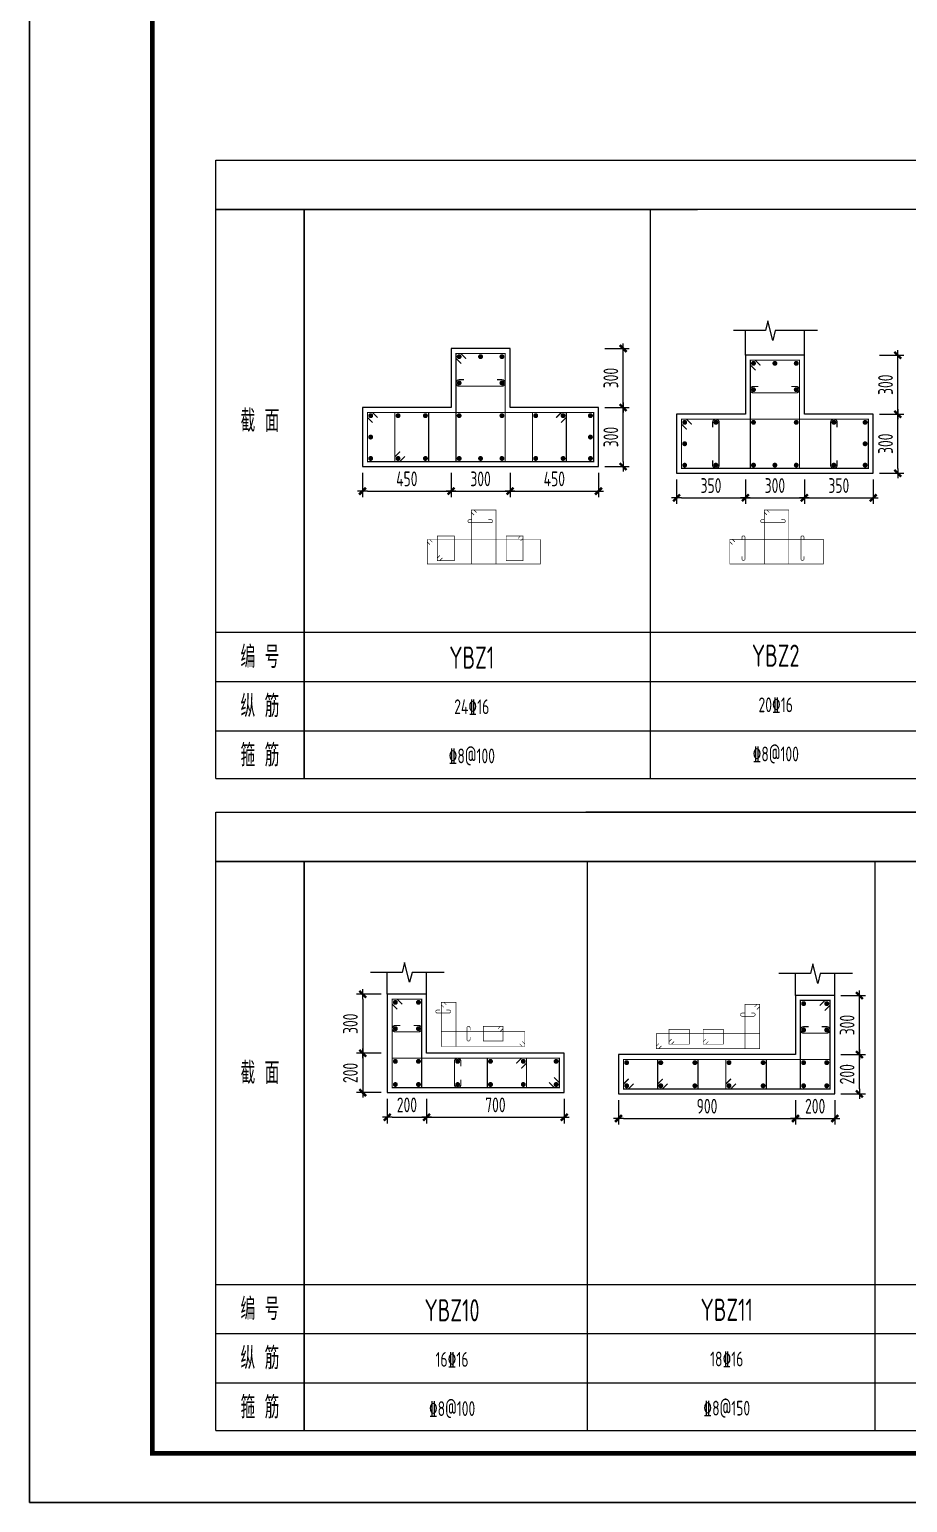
# Model space of a CAD drawing. Extents: x 580289 to 1106878, y -144605 to 78052.
# Drawn here: x 657050 to 674911, y 18652 to 48604 of the extents above; entities that cross this region are included whole.
import ezdxf
from ezdxf.enums import TextEntityAlignment as Align

# ---------------------------------------------------------------- set-up
doc = ezdxf.new("R2010")
doc.units = 0
doc.header["$LTSCALE"] = 100
doc.layers.get('0').update_dxf_attribs({"linetype": 'CONTINUOUS'})
doc.layers.get('Defpoints').update_dxf_attribs({"linetype": 'CONTINUOUS'})
for name, color, linetype, lineweight in [('REIN', 6, 'CONTINUOUS', 18), ('Z-柱大样外框', 7, 'CONTINUOUS', 18), ('Z-详图标注', 3, 'CONTINUOUS', 18)]:
    doc.layers.add(name, color=color, linetype=linetype, lineweight=lineweight)
for name, color, linetype in [('TAB', 7, 'CONTINUOUS'), ('THIN', 7, 'CONTINUOUS'), ('T图框', 7, 'CONTINUOUS'), ('图框', 254, 'CONTINUOUS')]:
    doc.layers.add(name, color=color, linetype=linetype)
doc.styles.get("Standard").update_dxf_attribs({"font": 'tssdeng.shx', "width": 0.7, "bigfont": 'tssdchn.shx'})
doc.styles.add('TCCAD_Dimension', font='Tssdeng.shx', dxfattribs={"width": 0.7, "bigfont": 'tssdchn.shx'})
doc.dimstyles.new('TCCAD_25_100', dxfattribs={"dimtxt": 300, "dimasz": 100, "dimexe": 125, "dimexo": 125, "dimgap": 100, "dimtad": 1, "dimdec": 0, "dimlfac": 0.25, "dimzin": 0, "dimdsep": 46, "dimtxsty": 'TCCAD_Dimension', "dimblk": '_TCDBK25_100', "dimcen": 0, "dimclrt": 7, "dimadec": 0, "dimazin": 0, "dimtfac": 1, "dimtdec": 0, "dimtix": 1, "dimtmove": 2, "dimatfit": 3, "dimfxl": 1, "dimtolj": 1, "dimtzin": 0, "dimarcsym": 0})

# ---------------------------------------------------------------- blocks, each defined once
blk = doc.blocks.new('_TCDBK25_100')
blk.add_line((-1, 0), (1, 0))
at = {"const_width": 0.5}
blk.add_lwpolyline([(-0.7, -0.7), (0.7, 0.7)], dxfattribs=at)
blk = doc.blocks.new('*D206')
at = {"layer": 'Defpoints', "color": 0}
for p in [(670213, 39580), (671613, 39580), (671613, 39080)]:
    blk.add_point(p, dxfattribs=at)
at = {"layer": 'Z-详图标注', "color": 0, "lineweight": -2}
for p, q in [((670213, 39455), (670213, 38955)), ((671613, 39455), (671613, 38955)), ((670313, 39080), (671513, 39080))]:
    blk.add_line(p, q, dxfattribs=at)
at = {"layer": 'Z-详图标注', "color": 0, "lineweight": -2, "xscale": 100, "yscale": 100, "zscale": 100, "rotation": 180}
blk.add_blockref('_TCDBK25_100', (670213, 39080), dxfattribs=at)
at = {"layer": 'Z-详图标注', "color": 0, "lineweight": -2, "xscale": 100, "yscale": 100, "zscale": 100}
blk.add_blockref('_TCDBK25_100', (671613, 39080), dxfattribs=at)
at = {"layer": 'Z-详图标注', "color": 7, "insert": (670913, 39330), "char_height": 300, "attachment_point": 5, "style": 'TCCAD_Dimension'}
blk.add_mtext('\\A1;350', dxfattribs=at)
blk = doc.blocks.new('*D207')
at = {"layer": 'Defpoints', "color": 0}
for p in [(671613, 39580), (672813, 39580), (672813, 39080)]:
    blk.add_point(p, dxfattribs=at)
at = {"layer": 'Z-详图标注', "color": 0, "lineweight": -2}
for p, q in [((671613, 39455), (671613, 38955)), ((672813, 39455), (672813, 38955)), ((671713, 39080), (672713, 39080))]:
    blk.add_line(p, q, dxfattribs=at)
at = {"layer": 'Z-详图标注', "color": 0, "lineweight": -2, "xscale": 100, "yscale": 100, "zscale": 100, "rotation": 180}
blk.add_blockref('_TCDBK25_100', (671613, 39080), dxfattribs=at)
at = {"layer": 'Z-详图标注', "color": 0, "lineweight": -2, "xscale": 100, "yscale": 100, "zscale": 100}
blk.add_blockref('_TCDBK25_100', (672813, 39080), dxfattribs=at)
at = {"layer": 'Z-详图标注', "color": 7, "insert": (672213, 39330), "char_height": 300, "attachment_point": 5, "style": 'TCCAD_Dimension'}
blk.add_mtext('\\A1;300', dxfattribs=at)
blk = doc.blocks.new('*D208')
at = {"layer": 'Defpoints', "color": 0}
for p in [(672813, 39580), (674213, 39580), (674213, 39080)]:
    blk.add_point(p, dxfattribs=at)
at = {"layer": 'Z-详图标注', "color": 0, "lineweight": -2}
for p, q in [((672813, 39455), (672813, 38955)), ((674213, 39455), (674213, 38955)), ((672913, 39080), (674113, 39080))]:
    blk.add_line(p, q, dxfattribs=at)
at = {"layer": 'Z-详图标注', "color": 0, "lineweight": -2, "xscale": 100, "yscale": 100, "zscale": 100, "rotation": 180}
blk.add_blockref('_TCDBK25_100', (672813, 39080), dxfattribs=at)
at = {"layer": 'Z-详图标注', "color": 0, "lineweight": -2, "xscale": 100, "yscale": 100, "zscale": 100}
blk.add_blockref('_TCDBK25_100', (674213, 39080), dxfattribs=at)
at = {"layer": 'Z-详图标注', "color": 7, "insert": (673513, 39330), "char_height": 300, "attachment_point": 5, "style": 'TCCAD_Dimension'}
blk.add_mtext('\\A1;350', dxfattribs=at)
blk = doc.blocks.new('*D209')
at = {"layer": 'Defpoints', "color": 0}
for p in [(674213, 40780), (674713, 40780), (674213, 39580)]:
    blk.add_point(p, dxfattribs=at)
at = {"layer": 'Z-详图标注', "color": 0, "lineweight": -2}
for p, q in [((674338, 40780), (674838, 40780)), ((674713, 39680), (674713, 40680)), ((674338, 39580), (674838, 39580))]:
    blk.add_line(p, q, dxfattribs=at)
at = {"layer": 'Z-详图标注', "color": 0, "lineweight": -2, "xscale": 100, "yscale": 100, "zscale": 100}
for p, rotation in [((674713, 40780), 90), ((674713, 39580), 270)]:
    blk.add_blockref('_TCDBK25_100', p, dxfattribs=dict(at, rotation=rotation))
at = {"layer": 'Z-详图标注', "color": 7, "insert": (674463, 40180), "char_height": 300, "attachment_point": 5, "rotation": 90, "style": 'TCCAD_Dimension'}
blk.add_mtext('\\A1;300', dxfattribs=at)
blk = doc.blocks.new('*D210')
at = {"layer": 'Defpoints', "color": 0}
for p in [(674213, 41980), (674713, 41980), (674213, 40780)]:
    blk.add_point(p, dxfattribs=at)
at = {"layer": 'Z-详图标注', "color": 0, "lineweight": -2}
for p, q in [((674338, 41980), (674838, 41980)), ((674713, 40880), (674713, 41880)), ((674338, 40780), (674838, 40780))]:
    blk.add_line(p, q, dxfattribs=at)
at = {"layer": 'Z-详图标注', "color": 0, "lineweight": -2, "xscale": 100, "yscale": 100, "zscale": 100}
for p, rotation in [((674713, 41980), 90), ((674713, 40780), 270)]:
    blk.add_blockref('_TCDBK25_100', p, dxfattribs=dict(at, rotation=rotation))
at = {"layer": 'Z-详图标注', "color": 7, "insert": (674463, 41380), "char_height": 300, "attachment_point": 5, "rotation": 90, "style": 'TCCAD_Dimension'}
blk.add_mtext('\\A1;300', dxfattribs=at)
blk = doc.blocks.new('*D223')
at = {"layer": 'Defpoints', "color": 0}
for p in [(664328, 28987), (663828, 27787), (664328, 27787)]:
    blk.add_point(p, dxfattribs=at)
at = {"layer": 'Z-详图标注', "color": 0, "lineweight": -2}
for p, q in [((664203, 28987), (663703, 28987)), ((663828, 28887), (663828, 27887)), ((664203, 27787), (663703, 27787))]:
    blk.add_line(p, q, dxfattribs=at)
at = {"layer": 'Z-详图标注', "color": 0, "lineweight": -2, "xscale": 100, "yscale": 100, "zscale": 100}
for p, rotation in [((663828, 28987), 90), ((663828, 27787), 270)]:
    blk.add_blockref('_TCDBK25_100', p, dxfattribs=dict(at, rotation=rotation))
at = {"layer": 'Z-详图标注', "color": 7, "insert": (663578, 28387), "char_height": 300, "attachment_point": 5, "rotation": 90, "style": 'TCCAD_Dimension'}
blk.add_mtext('\\A1;300', dxfattribs=at)
blk = doc.blocks.new('*D224')
at = {"layer": 'Defpoints', "color": 0}
for p in [(664328, 27787), (663828, 26987), (664328, 26987)]:
    blk.add_point(p, dxfattribs=at)
at = {"layer": 'Z-详图标注', "color": 0, "lineweight": -2}
for p, q in [((664203, 27787), (663703, 27787)), ((663828, 27687), (663828, 27087)), ((664203, 26987), (663703, 26987))]:
    blk.add_line(p, q, dxfattribs=at)
at = {"layer": 'Z-详图标注', "color": 0, "lineweight": -2, "xscale": 100, "yscale": 100, "zscale": 100}
for p, rotation in [((663828, 27787), 90), ((663828, 26987), 270)]:
    blk.add_blockref('_TCDBK25_100', p, dxfattribs=dict(at, rotation=rotation))
at = {"layer": 'Z-详图标注', "color": 7, "insert": (663578, 27387), "char_height": 300, "attachment_point": 5, "rotation": 90, "style": 'TCCAD_Dimension'}
blk.add_mtext('\\A1;200', dxfattribs=at)
blk = doc.blocks.new('*D225')
at = {"layer": 'Defpoints', "color": 0}
for p in [(664328, 26987), (665128, 26987), (665128, 26487)]:
    blk.add_point(p, dxfattribs=at)
at = {"layer": 'Z-详图标注', "color": 0, "lineweight": -2}
for p, q in [((664328, 26862), (664328, 26362)), ((665128, 26862), (665128, 26362)), ((664428, 26487), (665028, 26487))]:
    blk.add_line(p, q, dxfattribs=at)
at = {"layer": 'Z-详图标注', "color": 0, "lineweight": -2, "xscale": 100, "yscale": 100, "zscale": 100, "rotation": 180}
blk.add_blockref('_TCDBK25_100', (664328, 26487), dxfattribs=at)
at = {"layer": 'Z-详图标注', "color": 0, "lineweight": -2, "xscale": 100, "yscale": 100, "zscale": 100}
blk.add_blockref('_TCDBK25_100', (665128, 26487), dxfattribs=at)
at = {"layer": 'Z-详图标注', "color": 7, "insert": (664728, 26737), "char_height": 300, "attachment_point": 5, "style": 'TCCAD_Dimension'}
blk.add_mtext('\\A1;200', dxfattribs=at)
blk = doc.blocks.new('*D226')
at = {"layer": 'Defpoints', "color": 0}
for p in [(665128, 26987), (667928, 26987), (667928, 26487)]:
    blk.add_point(p, dxfattribs=at)
at = {"layer": 'Z-详图标注', "color": 0, "lineweight": -2}
for p, q in [((665128, 26862), (665128, 26362)), ((667928, 26862), (667928, 26362)), ((665228, 26487), (667828, 26487))]:
    blk.add_line(p, q, dxfattribs=at)
at = {"layer": 'Z-详图标注', "color": 0, "lineweight": -2, "xscale": 100, "yscale": 100, "zscale": 100, "rotation": 180}
blk.add_blockref('_TCDBK25_100', (665128, 26487), dxfattribs=at)
at = {"layer": 'Z-详图标注', "color": 0, "lineweight": -2, "xscale": 100, "yscale": 100, "zscale": 100}
blk.add_blockref('_TCDBK25_100', (667928, 26487), dxfattribs=at)
at = {"layer": 'Z-详图标注', "color": 7, "insert": (666528, 26737), "char_height": 300, "attachment_point": 5, "style": 'TCCAD_Dimension'}
blk.add_mtext('\\A1;700', dxfattribs=at)
blk = doc.blocks.new('*D227')
at = {"layer": 'Defpoints', "color": 0}
for p in [(669032, 26961), (672632, 26961), (672632, 26461)]:
    blk.add_point(p, dxfattribs=at)
at = {"layer": 'Z-详图标注', "color": 0, "lineweight": -2}
for p, q in [((669032, 26836), (669032, 26336)), ((672632, 26836), (672632, 26336)), ((669132, 26461), (672532, 26461))]:
    blk.add_line(p, q, dxfattribs=at)
at = {"layer": 'Z-详图标注', "color": 0, "lineweight": -2, "xscale": 100, "yscale": 100, "zscale": 100, "rotation": 180}
blk.add_blockref('_TCDBK25_100', (669032, 26461), dxfattribs=at)
at = {"layer": 'Z-详图标注', "color": 0, "lineweight": -2, "xscale": 100, "yscale": 100, "zscale": 100}
blk.add_blockref('_TCDBK25_100', (672632, 26461), dxfattribs=at)
at = {"layer": 'Z-详图标注', "color": 7, "insert": (670832, 26711), "char_height": 300, "attachment_point": 5, "style": 'TCCAD_Dimension'}
blk.add_mtext('\\A1;900', dxfattribs=at)
blk = doc.blocks.new('*D228')
at = {"layer": 'Defpoints', "color": 0}
for p in [(672632, 26961), (673432, 26961), (673432, 26461)]:
    blk.add_point(p, dxfattribs=at)
at = {"layer": 'Z-详图标注', "color": 0, "lineweight": -2}
for p, q in [((672632, 26836), (672632, 26336)), ((673432, 26836), (673432, 26336)), ((672732, 26461), (673332, 26461))]:
    blk.add_line(p, q, dxfattribs=at)
at = {"layer": 'Z-详图标注', "color": 0, "lineweight": -2, "xscale": 100, "yscale": 100, "zscale": 100, "rotation": 180}
blk.add_blockref('_TCDBK25_100', (672632, 26461), dxfattribs=at)
at = {"layer": 'Z-详图标注', "color": 0, "lineweight": -2, "xscale": 100, "yscale": 100, "zscale": 100}
blk.add_blockref('_TCDBK25_100', (673432, 26461), dxfattribs=at)
at = {"layer": 'Z-详图标注', "color": 7, "insert": (673032, 26711), "char_height": 300, "attachment_point": 5, "style": 'TCCAD_Dimension'}
blk.add_mtext('\\A1;200', dxfattribs=at)
blk = doc.blocks.new('*D229')
at = {"layer": 'Defpoints', "color": 0}
for p in [(673432, 27761), (673932, 27761), (673432, 26961)]:
    blk.add_point(p, dxfattribs=at)
at = {"layer": 'Z-详图标注', "color": 0, "lineweight": -2}
for p, q in [((673557, 27761), (674057, 27761)), ((673932, 27061), (673932, 27661)), ((673557, 26961), (674057, 26961))]:
    blk.add_line(p, q, dxfattribs=at)
at = {"layer": 'Z-详图标注', "color": 0, "lineweight": -2, "xscale": 100, "yscale": 100, "zscale": 100}
for p, rotation in [((673932, 27761), 90), ((673932, 26961), 270)]:
    blk.add_blockref('_TCDBK25_100', p, dxfattribs=dict(at, rotation=rotation))
at = {"layer": 'Z-详图标注', "color": 7, "insert": (673682, 27361), "char_height": 300, "attachment_point": 5, "rotation": 90, "style": 'TCCAD_Dimension'}
blk.add_mtext('\\A1;200', dxfattribs=at)
blk = doc.blocks.new('*D230')
at = {"layer": 'Defpoints', "color": 0}
for p in [(673432, 28961), (673932, 28961), (673432, 27761)]:
    blk.add_point(p, dxfattribs=at)
at = {"layer": 'Z-详图标注', "color": 0, "lineweight": -2}
for p, q in [((673557, 28961), (674057, 28961)), ((673932, 27861), (673932, 28861)), ((673557, 27761), (674057, 27761))]:
    blk.add_line(p, q, dxfattribs=at)
at = {"layer": 'Z-详图标注', "color": 0, "lineweight": -2, "xscale": 100, "yscale": 100, "zscale": 100}
for p, rotation in [((673932, 28961), 90), ((673932, 27761), 270)]:
    blk.add_blockref('_TCDBK25_100', p, dxfattribs=dict(at, rotation=rotation))
at = {"layer": 'Z-详图标注', "color": 7, "insert": (673682, 28361), "char_height": 300, "attachment_point": 5, "rotation": 90, "style": 'TCCAD_Dimension'}
blk.add_mtext('\\A1;300', dxfattribs=at)
blk = doc.blocks.new('*D501')
at = {"layer": 'Defpoints', "color": 0}
for p in [(663826, 39716), (665626, 39716), (665626, 39216)]:
    blk.add_point(p, dxfattribs=at)
at = {"layer": 'Z-详图标注', "color": 0, "lineweight": -2}
for p, q in [((663826, 39591), (663826, 39091)), ((665626, 39591), (665626, 39091)), ((663926, 39216), (665526, 39216))]:
    blk.add_line(p, q, dxfattribs=at)
at = {"layer": 'Z-详图标注', "color": 0, "lineweight": -2, "xscale": 100, "yscale": 100, "zscale": 100, "rotation": 180}
blk.add_blockref('_TCDBK25_100', (663826, 39216), dxfattribs=at)
at = {"layer": 'Z-详图标注', "color": 0, "lineweight": -2, "xscale": 100, "yscale": 100, "zscale": 100}
blk.add_blockref('_TCDBK25_100', (665626, 39216), dxfattribs=at)
at = {"layer": 'Z-详图标注', "color": 7, "insert": (664726, 39466), "char_height": 300, "attachment_point": 5, "style": 'TCCAD_Dimension'}
blk.add_mtext('\\A1;450', dxfattribs=at)
blk = doc.blocks.new('*D502')
at = {"layer": 'Defpoints', "color": 0}
for p in [(665626, 39716), (666826, 39716), (666826, 39216)]:
    blk.add_point(p, dxfattribs=at)
at = {"layer": 'Z-详图标注', "color": 0, "lineweight": -2}
for p, q in [((665626, 39591), (665626, 39091)), ((666826, 39591), (666826, 39091)), ((665726, 39216), (666726, 39216))]:
    blk.add_line(p, q, dxfattribs=at)
at = {"layer": 'Z-详图标注', "color": 0, "lineweight": -2, "xscale": 100, "yscale": 100, "zscale": 100, "rotation": 180}
blk.add_blockref('_TCDBK25_100', (665626, 39216), dxfattribs=at)
at = {"layer": 'Z-详图标注', "color": 0, "lineweight": -2, "xscale": 100, "yscale": 100, "zscale": 100}
blk.add_blockref('_TCDBK25_100', (666826, 39216), dxfattribs=at)
at = {"layer": 'Z-详图标注', "color": 7, "insert": (666226, 39466), "char_height": 300, "attachment_point": 5, "style": 'TCCAD_Dimension'}
blk.add_mtext('\\A1;300', dxfattribs=at)
blk = doc.blocks.new('*D503')
at = {"layer": 'Defpoints', "color": 0}
for p in [(666826, 39716), (668626, 39716), (668626, 39216)]:
    blk.add_point(p, dxfattribs=at)
at = {"layer": 'Z-详图标注', "color": 0, "lineweight": -2}
for p, q in [((666826, 39591), (666826, 39091)), ((668626, 39591), (668626, 39091)), ((666926, 39216), (668526, 39216))]:
    blk.add_line(p, q, dxfattribs=at)
at = {"layer": 'Z-详图标注', "color": 0, "lineweight": -2, "xscale": 100, "yscale": 100, "zscale": 100, "rotation": 180}
blk.add_blockref('_TCDBK25_100', (666826, 39216), dxfattribs=at)
at = {"layer": 'Z-详图标注', "color": 0, "lineweight": -2, "xscale": 100, "yscale": 100, "zscale": 100}
blk.add_blockref('_TCDBK25_100', (668626, 39216), dxfattribs=at)
at = {"layer": 'Z-详图标注', "color": 7, "insert": (667726, 39466), "char_height": 300, "attachment_point": 5, "style": 'TCCAD_Dimension'}
blk.add_mtext('\\A1;450', dxfattribs=at)
blk = doc.blocks.new('*D504')
at = {"layer": 'Defpoints', "color": 0}
for p in [(668626, 40916), (669126, 40916), (668626, 39716)]:
    blk.add_point(p, dxfattribs=at)
at = {"layer": 'Z-详图标注', "color": 0, "lineweight": -2}
for p, q in [((668751, 40916), (669251, 40916)), ((669126, 39816), (669126, 40816)), ((668751, 39716), (669251, 39716))]:
    blk.add_line(p, q, dxfattribs=at)
at = {"layer": 'Z-详图标注', "color": 0, "lineweight": -2, "xscale": 100, "yscale": 100, "zscale": 100}
for p, rotation in [((669126, 40916), 90), ((669126, 39716), 270)]:
    blk.add_blockref('_TCDBK25_100', p, dxfattribs=dict(at, rotation=rotation))
at = {"layer": 'Z-详图标注', "color": 7, "insert": (668876, 40316), "char_height": 300, "attachment_point": 5, "rotation": 90, "style": 'TCCAD_Dimension'}
blk.add_mtext('\\A1;300', dxfattribs=at)
blk = doc.blocks.new('*D505')
at = {"layer": 'Defpoints', "color": 0}
for p in [(668626, 42116), (669126, 42116), (668626, 40916)]:
    blk.add_point(p, dxfattribs=at)
at = {"layer": 'Z-详图标注', "color": 0, "lineweight": -2}
for p, q in [((668751, 42116), (669251, 42116)), ((669126, 41016), (669126, 42016)), ((668751, 40916), (669251, 40916))]:
    blk.add_line(p, q, dxfattribs=at)
at = {"layer": 'Z-详图标注', "color": 0, "lineweight": -2, "xscale": 100, "yscale": 100, "zscale": 100}
for p, rotation in [((669126, 42116), 90), ((669126, 40916), 270)]:
    blk.add_blockref('_TCDBK25_100', p, dxfattribs=dict(at, rotation=rotation))
at = {"layer": 'Z-详图标注', "color": 7, "insert": (668876, 41516), "char_height": 300, "attachment_point": 5, "rotation": 90, "style": 'TCCAD_Dimension'}
blk.add_mtext('\\A1;300', dxfattribs=at)
blk = doc.blocks.new('A$C72C84CBD')
at = {"layer": '图框', "color": 0}
for points in [[(0, 0), (0, 59400), (84100, 59400), (84100, 0)], [(0, 0), (84100, 0), (84100, 59400), (0, 59400)]]:
    blk.add_lwpolyline(points, close=True, dxfattribs=at)
at = {"layer": '图框', "color": 0, "const_width": 100}
blk.add_lwpolyline([(2500, 1000), (83100, 1000), (83100, 58400), (2500, 58400)], close=True, dxfattribs=at)
blk = doc.blocks.new('图框')
at = {"layer": 'T图框', "color": 4}
blk.add_blockref('A$C72C84CBD', (602717, 102744), dxfattribs=at)

msp = doc.modelspace()

# ---------------------------------------------------------------- linework, layer by layer
at = {"layer": 'REIN', "color": 210}
for points, const_width in [([(665832, 41809.8), (665725.9, 41915.8), (665725.9, 42015.8), (666725.9, 42015.8), (666725.9, 39815.8), (665725.9, 39815.8), (665725.9, 42015.8), (665825.9, 42015.8), (665932, 41909.8)], 25), ([(671819, 41673.7), (671712.9, 41779.8), (671712.9, 41879.8), (672712.9, 41879.8), (672712.9, 39679.8), (671712.9, 39679.8), (671712.9, 41879.8), (671812.9, 41879.8), (671919, 41773.7)], 25), ([(664032, 40609.8), (663925.9, 40715.8), (663925.9, 40815.8), (668525.9, 40815.8), (668525.9, 39815.8), (663925.9, 39815.8), (663925.9, 40815.8), (664025.9, 40815.8), (664132, 40709.8)], 25), ([(670419, 40473.7), (670312.9, 40579.8), (670312.9, 40679.8), (674112.9, 40679.8), (674112.9, 39679.8), (670312.9, 39679.8), (670312.9, 40679.8), (670412.9, 40679.8), (670519, 40573.7)], 25), ([(666093.9, 38729.6), (666040.9, 38782.7), (666040.9, 38832.7), (666540.9, 38832.7), (666540.9, 37732.7), (666040.9, 37732.7), (666040.9, 38832.7), (666090.9, 38832.7), (666143.9, 38779.6)], 12.5), ([(672049.5, 38732.2), (671996.4, 38785.3), (671996.4, 38835.3), (672496.4, 38835.3), (672496.4, 37735.3), (671996.4, 37735.3), (671996.4, 38835.3), (672046.4, 38835.3), (672099.5, 38782.2)], 12.5), ([(665193.9, 38129.6), (665140.9, 38182.7), (665140.9, 38232.7), (667440.9, 38232.7), (667440.9, 37732.7), (665140.9, 37732.7), (665140.9, 38232.7), (665190.9, 38232.7), (665243.9, 38179.6)], 12.5), ([(671349.5, 38132.2), (671296.4, 38185.3), (671296.4, 38235.3), (673196.4, 38235.3), (673196.4, 37735.3), (671296.4, 37735.3), (671296.4, 38235.3), (671346.4, 38235.3), (671399.5, 38182.2)], 12.5), ([(664533.9, 28681), (664427.8, 28787), (664427.8, 28887), (665027.8, 28887), (665027.8, 27087), (664427.8, 27087), (664427.8, 28887), (664527.8, 28887), (664633.9, 28781)], 25), ([(665479.5, 28721.3), (665426.5, 28774.3), (665426.5, 28824.3), (665726.5, 28824.3), (665726.5, 27924.3), (665426.5, 27924.3), (665426.5, 28824.3), (665476.5, 28824.3), (665529.5, 28771.3)], 12.5), ([(671799.2, 28729.7), (671852.2, 28782.7), (671902.2, 28782.7), (671902.2, 27882.7), (671602.2, 27882.7), (671602.2, 28782.7), (671902.2, 28782.7), (671902.2, 28732.7), (671849.2, 28679.7)], 12.5), ([(673126.3, 28754.9), (673232.4, 28860.9), (673332.4, 28860.9), (673332.4, 27060.9), (672732.4, 27060.9), (672732.4, 28860.9), (673332.4, 28860.9), (673332.4, 28760.9), (673226.3, 28654.9)], 25), ([(667073.4, 28027.3), (667126.5, 27974.3), (667126.5, 27924.3), (665426.5, 27924.3), (665426.5, 28224.3), (667126.5, 28224.3), (667126.5, 27924.3), (667076.5, 27924.3), (667023.4, 27977.3)], 12.5), ([(669905.2, 27935.7), (669852.2, 27882.7), (669802.2, 27882.7), (669802.2, 28182.7), (671902.2, 28182.7), (671902.2, 27882.7), (669802.2, 27882.7), (669802.2, 27932.7), (669855.2, 27985.7)], 12.5), ([(667721.7, 27293.1), (667827.8, 27187), (667827.8, 27087), (664427.8, 27087), (664427.8, 27687), (667827.8, 27687), (667827.8, 27087), (667727.8, 27087), (667621.7, 27193.1)], 25), ([(669338.5, 27167), (669232.4, 27060.9), (669132.4, 27060.9), (669132.4, 27660.9), (673332.4, 27660.9), (673332.4, 27060.9), (669132.4, 27060.9), (669132.4, 27160.9), (669238.5, 27267)], 25)]:
    msp.add_lwpolyline(points, dxfattribs=dict(at, const_width=const_width))
at = {"layer": 'REIN', "color": 6, "const_width": 50}
for points in [[(665765.9, 41950.8, 1), (665815.9, 41950.8, 1)], [(666200.9, 41950.8, 1), (666250.9, 41950.8, 1)], [(666635.9, 41950.8, 1), (666685.9, 41950.8, 1)], [(671752.9, 41814.8, 1), (671802.9, 41814.8, 1)], [(672187.9, 41814.8, 1), (672237.9, 41814.8, 1)], [(672622.9, 41814.8, 1), (672672.9, 41814.8, 1)], [(665765.9, 41415.8, 1), (665815.9, 41415.8, 1)], [(666635.9, 41415.8, 1), (666685.9, 41415.8, 1)], [(671752.9, 41279.8, 1), (671802.9, 41279.8, 1)], [(672622.9, 41279.8, 1), (672672.9, 41279.8, 1)], [(663965.9, 40750.8, 1), (664015.9, 40750.8, 1)], [(664522.6, 40750.8, 1), (664572.6, 40750.8, 1)], [(665079.3, 40750.8, 1), (665129.3, 40750.8, 1)], [(665765.9, 40750.8, 1), (665815.9, 40750.8, 1)], [(666635.9, 40750.8, 1), (666685.9, 40750.8, 1)], [(667322.6, 40750.8, 1), (667372.6, 40750.8, 1)], [(667879.3, 40750.8, 1), (667929.3, 40750.8, 1)], [(668435.9, 40750.8, 1), (668485.9, 40750.8, 1)], [(670352.9, 40614.8, 1), (670402.9, 40614.8, 1)], [(670987.9, 40614.8, 1), (671037.9, 40614.8, 1)], [(671752.9, 40614.8, 1), (671802.9, 40614.8, 1)], [(672622.9, 40614.8, 1), (672672.9, 40614.8, 1)], [(673387.9, 40614.8, 1), (673437.9, 40614.8, 1)], [(674022.9, 40614.8, 1), (674072.9, 40614.8, 1)], [(663965.9, 40315.8, 1), (664015.9, 40315.8, 1)], [(668435.9, 40315.8, 1), (668485.9, 40315.8, 1)], [(670352.9, 40179.8, 1), (670402.9, 40179.8, 1)], [(674022.9, 40179.8, 1), (674072.9, 40179.8, 1)], [(663965.9, 39880.8, 1), (664015.9, 39880.8, 1)], [(664522.6, 39880.8, 1), (664572.6, 39880.8, 1)], [(665079.3, 39880.8, 1), (665129.3, 39880.8, 1)], [(665765.9, 39880.8, 1), (665815.9, 39880.8, 1)], [(666200.9, 39880.8, 1), (666250.9, 39880.8, 1)], [(666635.9, 39880.8, 1), (666685.9, 39880.8, 1)], [(667322.6, 39880.8, 1), (667372.6, 39880.8, 1)], [(667879.3, 39880.8, 1), (667929.3, 39880.8, 1)], [(668435.9, 39880.8, 1), (668485.9, 39880.8, 1)], [(670352.9, 39744.8, 1), (670402.9, 39744.8, 1)], [(670987.9, 39744.8, 1), (671037.9, 39744.8, 1)], [(671752.9, 39744.8, 1), (671802.9, 39744.8, 1)], [(672187.9, 39744.8, 1), (672237.9, 39744.8, 1)], [(672622.9, 39744.8, 1), (672672.9, 39744.8, 1)], [(673387.9, 39744.8, 1), (673437.9, 39744.8, 1)], [(674022.9, 39744.8, 1), (674072.9, 39744.8, 1)], [(664467.8, 28822, 1), (664517.8, 28822, 1)], [(664937.8, 28822, 1), (664987.8, 28822, 1)], [(672772.4, 28795.9, 1), (672822.4, 28795.9, 1)], [(673242.4, 28795.9, 1), (673292.4, 28795.9, 1)], [(664467.8, 28287, 1), (664517.8, 28287, 1)], [(664937.8, 28287, 1), (664987.8, 28287, 1)], [(672772.4, 28260.9, 1), (672822.4, 28260.9, 1)], [(673242.4, 28260.9, 1), (673292.4, 28260.9, 1)], [(664467.8, 27622, 1), (664517.8, 27622, 1)], [(664937.8, 27622, 1), (664987.8, 27622, 1)], [(665735.3, 27622, 1), (665785.3, 27622, 1)], [(666402.8, 27622, 1), (666452.8, 27622, 1)], [(667070.3, 27622, 1), (667120.3, 27622, 1)], [(667737.8, 27622, 1), (667787.8, 27622, 1)], [(669172.4, 27595.9, 1), (669222.4, 27595.9, 1)], [(669866.4, 27595.9, 1), (669916.4, 27595.9, 1)], [(670560.4, 27595.9, 1), (670610.4, 27595.9, 1)], [(671254.4, 27595.9, 1), (671304.4, 27595.9, 1)], [(671948.4, 27595.9, 1), (671998.4, 27595.9, 1)], [(672772.4, 27595.9, 1), (672822.4, 27595.9, 1)], [(673242.4, 27595.9, 1), (673292.4, 27595.9, 1)], [(664467.8, 27152, 1), (664517.8, 27152, 1)], [(664937.8, 27152, 1), (664987.8, 27152, 1)], [(665735.3, 27152, 1), (665785.3, 27152, 1)], [(666402.8, 27152, 1), (666452.8, 27152, 1)], [(667070.3, 27152, 1), (667120.3, 27152, 1)], [(667737.8, 27152, 1), (667787.8, 27152, 1)], [(669172.4, 27125.9, 1), (669222.4, 27125.9, 1)], [(669866.4, 27125.9, 1), (669916.4, 27125.9, 1)], [(670560.4, 27125.9, 1), (670610.4, 27125.9, 1)], [(671254.4, 27125.9, 1), (671304.4, 27125.9, 1)], [(671948.4, 27125.9, 1), (671998.4, 27125.9, 1)], [(672772.4, 27125.9, 1), (672822.4, 27125.9, 1)], [(673242.4, 27125.9, 1), (673292.4, 27125.9, 1)]]:
    msp.add_lwpolyline(points, format="xyb", close=True, dxfattribs=at)
at = {"layer": 'REIN', "color": 6}
for points, const_width in [([(666560.9, 41480.8), (666660.9, 41480.8, -1), (666660.9, 41350.8), (665790.9, 41350.8, -1), (665790.9, 41480.8), (665890.9, 41480.8)], 25), ([(672547.9, 41344.8), (672647.9, 41344.8, -1), (672647.9, 41214.8), (671777.9, 41214.8, -1), (671777.9, 41344.8), (671877.9, 41344.8)], 25), ([(670947.9, 40514.8), (670947.9, 40614.8, -1), (671077.9, 40614.8), (671077.9, 39744.8, -1), (670947.9, 39744.8), (670947.9, 39844.8)], 25), ([(673477.9, 39844.8), (673477.9, 39744.8, -1), (673347.9, 39744.8), (673347.9, 40614.8, -1), (673477.9, 40614.8), (673477.9, 40514.8)], 25), ([(666385.9, 38637.7), (666435.9, 38637.7, -1), (666435.9, 38572.7), (666000.9, 38572.7, -1), (666000.9, 38637.7), (666050.9, 38637.7)], 12.5), ([(672341.4, 38640.3), (672391.4, 38640.3, -1), (672391.4, 38575.3), (671956.4, 38575.3, -1), (671956.4, 38640.3), (672006.4, 38640.3)], 12.5), ([(671541.4, 38225.3), (671541.4, 38275.3, -1), (671606.4, 38275.3), (671606.4, 37840.3, -1), (671541.4, 37840.3), (671541.4, 37890.3)], 12.5), ([(672806.4, 37890.3), (672806.4, 37840.3, -1), (672741.4, 37840.3), (672741.4, 38275.3, -1), (672806.4, 38275.3), (672806.4, 38225.3)], 12.5), ([(665532.7, 28668.1), (665582.7, 28668.1, -1), (665582.7, 28603.1), (665347.7, 28603.1, -1), (665347.7, 28668.1), (665397.7, 28668.1)], 12.5), ([(671730.5, 28604.4), (671780.5, 28604.4, -1), (671780.5, 28539.4), (671545.5, 28539.4, -1), (671545.5, 28604.4), (671595.5, 28604.4)], 12.5), ([(664862.8, 28352), (664962.8, 28352, -1), (664962.8, 28222), (664492.8, 28222, -1), (664492.8, 28352), (664592.8, 28352)], 25), ([(666014, 28118.1), (666014, 28068.1, -1), (665949, 28068.1), (665949, 28303.1, -1), (666014, 28303.1), (666014, 28253.1)], 12.5), ([(673167.4, 28325.9), (673267.4, 28325.9, -1), (673267.4, 28195.9), (672797.4, 28195.9, -1), (672797.4, 28325.9), (672897.4, 28325.9)], 25), ([(665825.3, 27252), (665825.3, 27152, -1), (665695.3, 27152), (665695.3, 27622, -1), (665825.3, 27622), (665825.3, 27522)], 25)]:
    msp.add_lwpolyline(points, format="xyb", dxfattribs=dict(at, const_width=const_width))
for points, const_width in [([(664688.7, 39921.9), (664582.6, 39815.8), (664482.6, 39815.8), (664482.6, 40815.8), (665169.3, 40815.8), (665169.3, 39815.8), (664482.6, 39815.8), (664482.6, 39915.8), (664588.7, 40021.9)], 25), ([(667763.2, 40709.8), (667869.3, 40815.8), (667969.3, 40815.8), (667969.3, 39815.8), (667282.6, 39815.8), (667282.6, 40815.8), (667969.3, 40815.8), (667969.3, 40715.8), (667863.2, 40609.8)], 25), ([(665449.8, 37858.2), (665396.7, 37805.2), (665346.7, 37805.2), (665346.7, 38305.2), (665690.1, 38305.2), (665690.1, 37805.2), (665346.7, 37805.2), (665346.7, 37855.2), (665399.8, 37908.2)], 12.5), ([(666987, 38252.1), (667040.1, 38305.2), (667090.1, 38305.2), (667090.1, 37805.2), (666746.7, 37805.2), (666746.7, 38305.2), (667090.1, 38305.2), (667090.1, 38255.2), (667037, 38202.1)], 12.5), ([(666578.4, 28282.5), (666631.5, 28335.6), (666681.5, 28335.6), (666681.5, 28035.6), (666282.7, 28035.6), (666282.7, 28335.6), (666681.5, 28335.6), (666681.5, 28285.6), (666628.4, 28232.5)], 12.5), ([(670163.1, 28024.9), (670110, 27971.9), (670060, 27971.9), (670060, 28271.9), (670472, 28271.9), (670472, 27971.9), (670060, 27971.9), (670060, 28021.9), (670113.1, 28074.9)], 12.5), ([(670857.1, 28024.9), (670804, 27971.9), (670754, 27971.9), (670754, 28271.9), (671166, 28271.9), (671166, 27971.9), (670754, 27971.9), (670754, 28021.9), (670807.1, 28074.9)], 12.5), ([(666954.2, 27581), (667060.3, 27687), (667160.3, 27687), (667160.3, 27087), (666362.8, 27087), (666362.8, 27687), (667160.3, 27687), (667160.3, 27587), (667054.2, 27481)], 25), ([(670032.5, 27167), (669926.4, 27060.9), (669826.4, 27060.9), (669826.4, 27660.9), (670650.4, 27660.9), (670650.4, 27060.9), (669826.4, 27060.9), (669826.4, 27160.9), (669932.5, 27267)], 25), ([(671420.5, 27167), (671314.4, 27060.9), (671214.4, 27060.9), (671214.4, 27660.9), (672038.4, 27660.9), (672038.4, 27060.9), (671214.4, 27060.9), (671214.4, 27160.9), (671320.5, 27267)], 25)]:
    msp.add_lwpolyline(points, dxfattribs=dict(at, const_width=const_width))
at = {"layer": 'TAB'}
for p, q in [((662638.3, 33374), (662638.3, 44946)), ((662638.3, 44946), (670638.3, 44946)), ((669677.3, 44946), (669677.3, 33374)), ((660838.3, 36346), (662638.3, 36346)), ((662638.3, 36346), (670638.3, 36346)), ((670638.3, 36346), (704840.4, 36346)), ((660838.3, 35346), (662638.3, 35346)), ((660838.3, 35346), (662638.3, 35346)), ((662638.3, 35346), (670638.3, 35346)), ((662638.3, 35346), (670638.3, 35346)), ((670638.3, 35346), (678638.3, 35346)), ((670638.3, 35346), (704840.4, 35346)), ((660838.3, 34346), (662638.3, 34346)), ((662638.3, 34346), (670638.3, 34346)), ((670638.3, 34346), (704840.4, 34346)), ((660838.3, 33374), (711466.9, 33374)), ((668838.3, 33374), (711466.9, 33374)), ((660838.3, 31687.8), (679691.2, 31687.8)), ((660838.3, 31687.8), (679691.2, 31687.8)), ((662638.3, 20115.8), (662638.3, 31687.8)), ((662638.3, 31687.8), (670638.3, 31687.8)), ((668393.1, 31687.8), (668393.1, 20115.8)), ((674243.5, 31687.8), (674243.5, 20115.8)), ((660838.3, 23087.8), (679691.2, 23087.8)), ((660838.3, 23087.8), (662638.3, 23087.8)), ((662638.3, 23087.8), (678638.3, 23087.8)), ((660838.3, 22087.8), (679691.2, 22087.8)), ((660838.3, 22087.8), (679691.2, 22087.8)), ((660838.3, 22087.8), (662638.3, 22087.8)), ((660838.3, 22087.8), (662638.3, 22087.8)), ((662638.3, 22087.8), (670638.3, 22087.8)), ((662638.3, 22087.8), (670638.3, 22087.8)), ((660838.3, 21087.8), (679691.2, 21087.8)), ((660838.3, 21087.8), (662638.3, 21087.8)), ((662638.3, 21087.8), (670638.3, 21087.8)), ((660838.3, 20115.8), (679691.2, 20115.8)), ((660838.3, 20115.8), (679691.2, 20115.8)), ((660838.3, 20115.8), (687477, 20115.8))]:
    msp.add_line(p, q, dxfattribs=at)
for points in [[(710265.5, 44946), (660838.3, 44946), (660838.3, 45946), (711466.9, 45946)], [(660838.3, 33374), (660838.3, 44946), (662638.3, 44946), (662638.3, 33374)], [(687477, 31687.8), (660838.3, 31687.8), (660838.3, 32687.8), (705994.3, 32730.6)], [(660838.3, 32687.8), (679691.2, 32687.8)], [(660838.3, 20115.8), (660838.3, 31687.8), (662638.3, 31687.8), (662638.3, 20115.8)]]:
    msp.add_lwpolyline(points, dxfattribs=at)
at = {"layer": 'THIN'}
for p, q in [((671612.9, 41979.8), (671612.9, 42479.8)), ((672812.9, 41979.8), (672812.9, 42479.8)), ((664327.8, 28987), (664327.8, 29431.7)), ((665127.8, 28987), (665127.8, 29431.7)), ((672632.4, 28960.9), (672632.4, 29405.5)), ((673432.4, 28960.9), (673432.4, 29405.5))]:
    msp.add_line(p, q, dxfattribs=at)
for points in [[(673077, 42479.8), (672218.7, 42479.8), (672168.7, 42279.8), (672068.7, 42679.8), (672018.7, 42479.8), (671372.4, 42479.8)], [(665485.4, 29431.7), (664831.6, 29431.7), (664781.6, 29231.7), (664681.6, 29631.7), (664631.6, 29431.7), (663985.2, 29431.7)], [(673790, 29405.5), (673136.2, 29405.5), (673086.2, 29205.5), (672986.2, 29605.5), (672936.2, 29405.5), (672289.8, 29405.5)]]:
    msp.add_lwpolyline(points, dxfattribs=at)
at = {"layer": 'Z-柱大样外框'}
for points in [[(663825.9, 40915.8), (663825.9, 39715.8), (668625.9, 39715.8), (668625.9, 40915.8), (666825.9, 40915.8), (666825.9, 42115.8), (665625.9, 42115.8), (665625.9, 40915.8), (663825.9, 40915.8)], [(670212.9, 40779.8), (670212.9, 39579.8), (674212.9, 39579.8), (674212.9, 40779.8), (672812.9, 40779.8), (672812.9, 41979.8), (671612.9, 41979.8), (671612.9, 40779.8), (670212.9, 40779.8)], [(664327.8, 28987), (664327.8, 26987), (667927.8, 26987), (667927.8, 27787), (665127.8, 27787), (665127.8, 28987), (664327.8, 28987)], [(669032.4, 27760.9), (669032.4, 26960.9), (673432.4, 26960.9), (673432.4, 28960.9), (672632.4, 28960.9), (672632.4, 27760.9), (669032.4, 27760.9)]]:
    msp.add_lwpolyline(points, close=True, dxfattribs=at)

# ---------------------------------------------------------------- block references
at = {"layer": 'T图框'}
msp.add_blockref('图框', (54333, -84091.7), dxfattribs=at)

# ---------------------------------------------------------------- texts
at = {"layer": 'TAB', "width": 0.7}
for s, p in [('截 面', (661738.3, 40646)), ('编 号', (661738.3, 35846)), ('YBZ1', (666046.8, 35832.2)), ('YBZ2', (672229.5, 35871.9)), ('纵 筋', (661738.3, 34846)), ('箍 筋', (661738.3, 33846)), ('截 面', (661738.3, 27387.8)), ('编 号', (661738.3, 22587.8)), ('YBZ10', (665645.3, 22561.2)), ('YBZ11', (671233.3, 22570.9)), ('纵 筋', (661738.3, 21587.8)), ('箍 筋', (661738.3, 20587.8))]:
    msp.add_text(s, height=450, dxfattribs=at).set_placement(p, align=Align.MIDDLE_CENTER)
at = {"layer": 'TAB', "color": 7, "width": 0.7}
for s, p in [('24\x8416', (666046.8, 34832.2)), ('20\x8416', (672229.5, 34871.9)), ('16\x8416', (665645.3, 21561.2)), ('18\x8416', (671233.3, 21570.9))]:
    msp.add_text(s, height=300, dxfattribs=at).set_placement(p, align=Align.MIDDLE_CENTER)
at = {"layer": 'TAB', "color": 1, "width": 0.7}
for s, p in [('\x848@100', (666046.8, 33832.2)), ('\x848@100', (672229.5, 33871.9)), ('\x848@100', (665645.3, 20561.2)), ('\x848@150', (671233.3, 20570.9))]:
    msp.add_text(s, height=300, dxfattribs=at).set_placement(p, align=Align.MIDDLE_CENTER)

# ---------------------------------------------------------------- dimensions: what is measured, and where the dimension line sits
at = {"layer": 'Z-详图标注'}
for base, p1, p2, angle, picture, middle in [((669125.9, 42115.8), (668625.9, 40915.8), (668625.9, 42115.8), 90, '*D505', (668875.9, 41515.8)), ((674712.9, 41979.8), (674212.9, 40779.8), (674212.9, 41979.8), 90, '*D210', (674462.9, 41379.8)), ((669125.9, 40915.8), (668625.9, 39715.8), (668625.9, 40915.8), 90, '*D504', (668875.9, 40315.8)), ((674712.9, 40779.8), (674212.9, 39579.8), (674212.9, 40779.8), 90, '*D209', (674462.9, 40179.8)), ((663827.8, 27787), (664327.8, 28987), (664327.8, 27787), 270, '*D223', (663577.8, 28387)), ((673932.4, 28960.9), (673432.4, 27760.9), (673432.4, 28960.9), 90, '*D230', (673682.4, 28360.9)), ((663827.8, 26987), (664327.8, 27787), (664327.8, 26987), 270, '*D224', (663577.8, 27387)), ((673932.4, 27760.9), (673432.4, 26960.9), (673432.4, 27760.9), 90, '*D229', (673682.4, 27360.9))]:
    dim = msp.add_linear_dim(base=base, p1=p1, p2=p2, angle=angle, dimstyle='TCCAD_25_100', dxfattribs=at)
    dim.commit()
    dim.dimension.update_dxf_attribs({"geometry": picture, "text_midpoint": middle})
for base, p1, p2, picture, middle in [((665625.9, 39215.8), (663825.9, 39715.8), (665625.9, 39715.8), '*D501', (664725.9, 39465.8)), ((666825.9, 39215.8), (665625.9, 39715.8), (666825.9, 39715.8), '*D502', (666225.9, 39465.8)), ((668625.9, 39215.8), (666825.9, 39715.8), (668625.9, 39715.8), '*D503', (667725.9, 39465.8)), ((671612.9, 39079.8), (670212.9, 39579.8), (671612.9, 39579.8), '*D206', (670912.9, 39329.8)), ((672812.9, 39079.8), (671612.9, 39579.8), (672812.9, 39579.8), '*D207', (672212.9, 39329.8)), ((674212.9, 39079.8), (672812.9, 39579.8), (674212.9, 39579.8), '*D208', (673512.9, 39329.8)), ((665127.8, 26487), (664327.8, 26987), (665127.8, 26987), '*D225', (664727.8, 26737)), ((667927.8, 26487), (665127.8, 26987), (667927.8, 26987), '*D226', (666527.8, 26737)), ((672632.4, 26460.9), (669032.4, 26960.9), (672632.4, 26960.9), '*D227', (670832.4, 26710.9)), ((673432.4, 26460.9), (672632.4, 26960.9), (673432.4, 26960.9), '*D228', (673032.4, 26710.9))]:
    dim = msp.add_linear_dim(base=base, p1=p1, p2=p2, dimstyle='TCCAD_25_100', dxfattribs=at)
    dim.commit()
    dim.dimension.update_dxf_attribs({"geometry": picture, "text_midpoint": middle})

doc.saveas('drawing.dxf')
